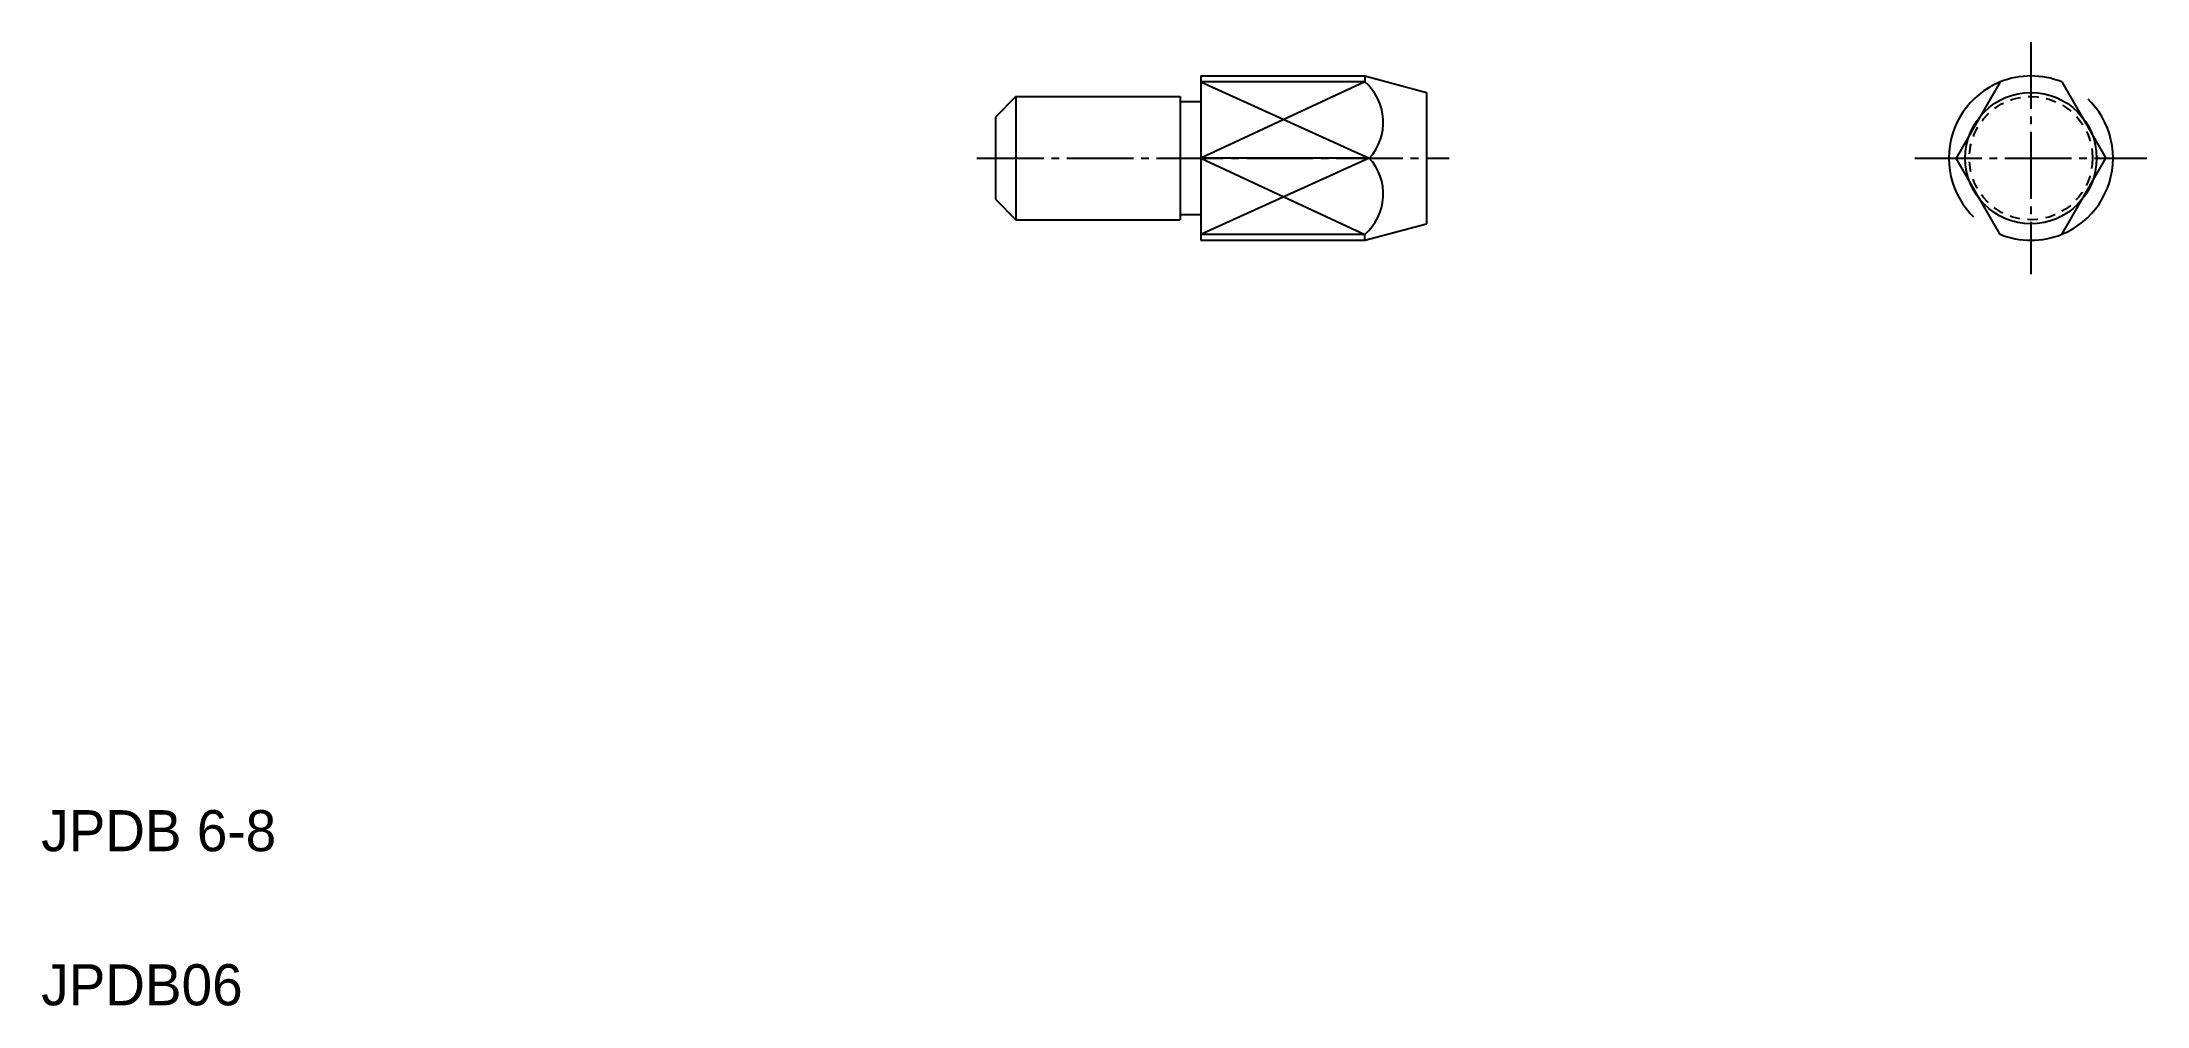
# Model space of a CAD drawing. Extents: x 5 to 108, y 5 to 52.
import ezdxf

# ---------------------------------------------------------------- set-up
doc = ezdxf.new("R2010")
doc.units = 0
doc.header["$LTSCALE"] = 0.25
for name, pattern in [('CENTER', [17.5, 13, -1.5, 1.5, -1.5]), ('DASHED', [3.5, 2, -1.5]), ('PHANTOM', [63.5, 31.75, -6.35, 6.35, -6.35, 6.35, -6.35])]:
    doc.linetypes.add(name, pattern=pattern)
doc.layers.get('0').update_dxf_attribs({"linetype": 'CONTINUOUS'})
doc.layers.add('CENTER', color=1, linetype='CENTER')
doc.styles.get("Standard").update_dxf_attribs({"font": 'txt', "height": 1.6})

msp = doc.modelspace()

# ---------------------------------------------------------------- linework, layer by layer
at = {"linetype": 'CONTINUOUS'}
for p, q in [((61.48, 50.24), (69.48, 50.24)), ((61.48, 50.24), (61.48, 42.24)), ((69.48, 50.24), (69.48, 49.95)), ((52.48, 49.24), (51.48, 48.24)), ((52.48, 49.24), (52.48, 43.24)), ((52.48, 49.24), (60.48, 49.24)), ((60.48, 49.24), (60.48, 43.24)), ((72.48, 49.44), (72.48, 43.04)), ((51.48, 48.24), (51.48, 44.24)), ((60.48, 48.99), (61.48, 48.99)), ((51.48, 44.24), (52.48, 43.24)), ((52.48, 43.24), (60.48, 43.24)), ((60.48, 43.49), (61.48, 43.49)), ((61.48, 42.24), (69.48, 42.24)), ((69.48, 42.24), (69.48, 42.53))]:
    msp.add_line(p, q, dxfattribs=at)
for p, q in [((69.48, 50.24), (72.48, 49.44)), ((69.48, 49.95), (61.48, 49.95)), ((100.42, 49.95), (98.28, 46.24)), ((103.42, 49.95), (105.56, 46.24)), ((72.48, 47.84), (72.48, 47.84)), ((69.69, 46.24), (61.48, 46.24)), ((72.48, 46.24), (72.48, 46.24)), ((100.42, 42.53), (98.28, 46.24)), ((103.42, 42.53), (105.56, 46.24)), ((69.48, 42.53), (61.48, 42.53)), ((69.48, 42.24), (72.48, 43.04))]:
    msp.add_line(p, q)
at = {"color": 3}
for p, q in [((61.48, 49.95), (69.69, 46.24)), ((69.48, 49.95), (61.48, 46.24)), ((69.69, 46.24), (61.48, 42.53)), ((61.48, 46.24), (69.48, 42.53))]:
    msp.add_line(p, q, dxfattribs=at)
msp.add_circle((101.92, 46.24), 3.2)
at = {"color": 3, "linetype": 'DASHED'}
msp.add_circle((101.92, 46.24), 3, dxfattribs=at)
for centre, radius, start, end in [((101.92, 46.24), 4, 67.9757, 112.0243), ((67.77, 47.99), 2.6, 317.6834, 48.9235), ((67.77, 44.49), 2.6, 311.0765, 42.3166), ((101.92, 46.24), 4, 247.9757, 292.0243)]:
    msp.add_arc(centre, radius, start, end)
at = {"color": 3, "linetype": 'PHANTOM'}
for start, end in [(112.0243, 247.9757), (292.0243, 67.9757)]:
    msp.add_arc((101.92, 46.24), 4, start, end, dxfattribs=at)
at = {"layer": 'CENTER', "color": 1, "linetype": 'CENTER'}
for p, q in [((101.92, 51.89), (101.92, 40.59)), ((50.58, 46.24), (73.58, 46.24)), ((96.27, 46.24), (107.57, 46.24))]:
    msp.add_line(p, q, dxfattribs=at)

# ---------------------------------------------------------------- texts
for s, p in [('JPDB 6-8', (5, 12.5)), ('JPDB06', (5, 5))]:
    msp.add_text(s, height=2).set_placement(p)

doc.saveas('drawing.dxf')
